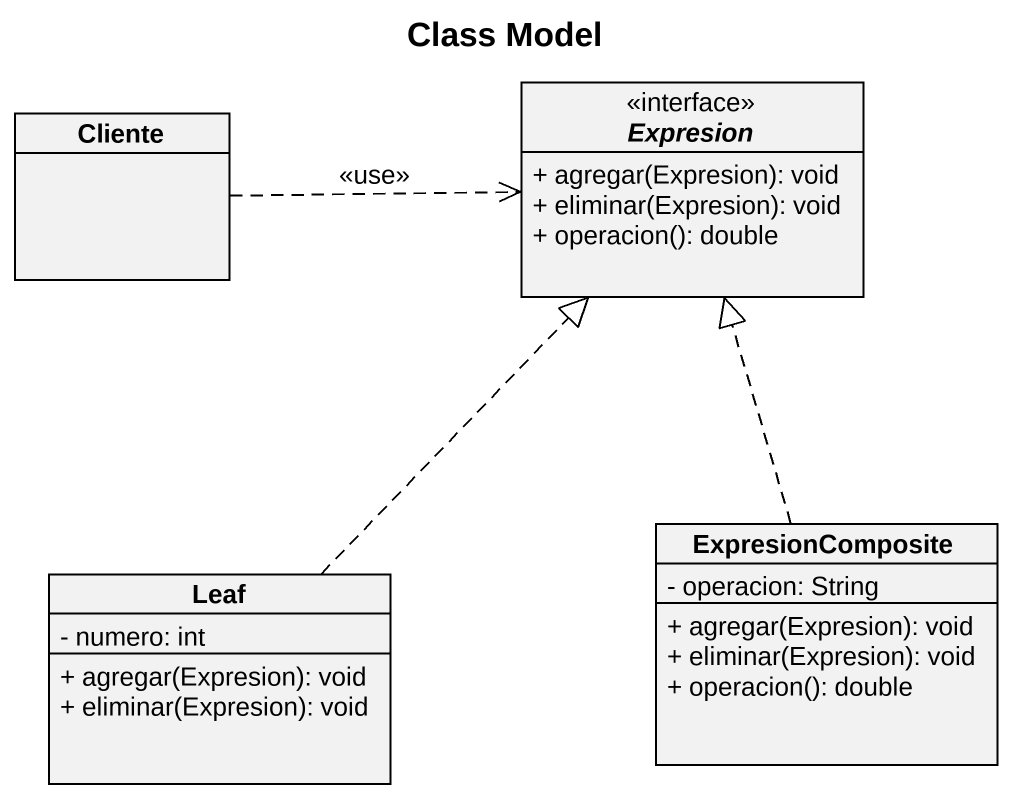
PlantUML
@startuml
title Class Model
hide circle
hide empty members
skinparam classAttributeIconSize 0
class Cliente
interface Expresion <<interface>> {
  + agregar(Expresion): void
  + eliminar(Expresion): void
  + operacion(): double
}
class Leaf {
  - numero: int
  + agregar(Expresion): void
  + eliminar(Expresion): void
}
class ExpresionComposite {
  - operacion: String
  + agregar(Expresion): void
  + eliminar(Expresion): void
  + operacion(): double
}
Cliente .right.> Expresion : <<use>>
Leaf .up.|> Expresion
ExpresionComposite .up.|> Expresion
@enduml
